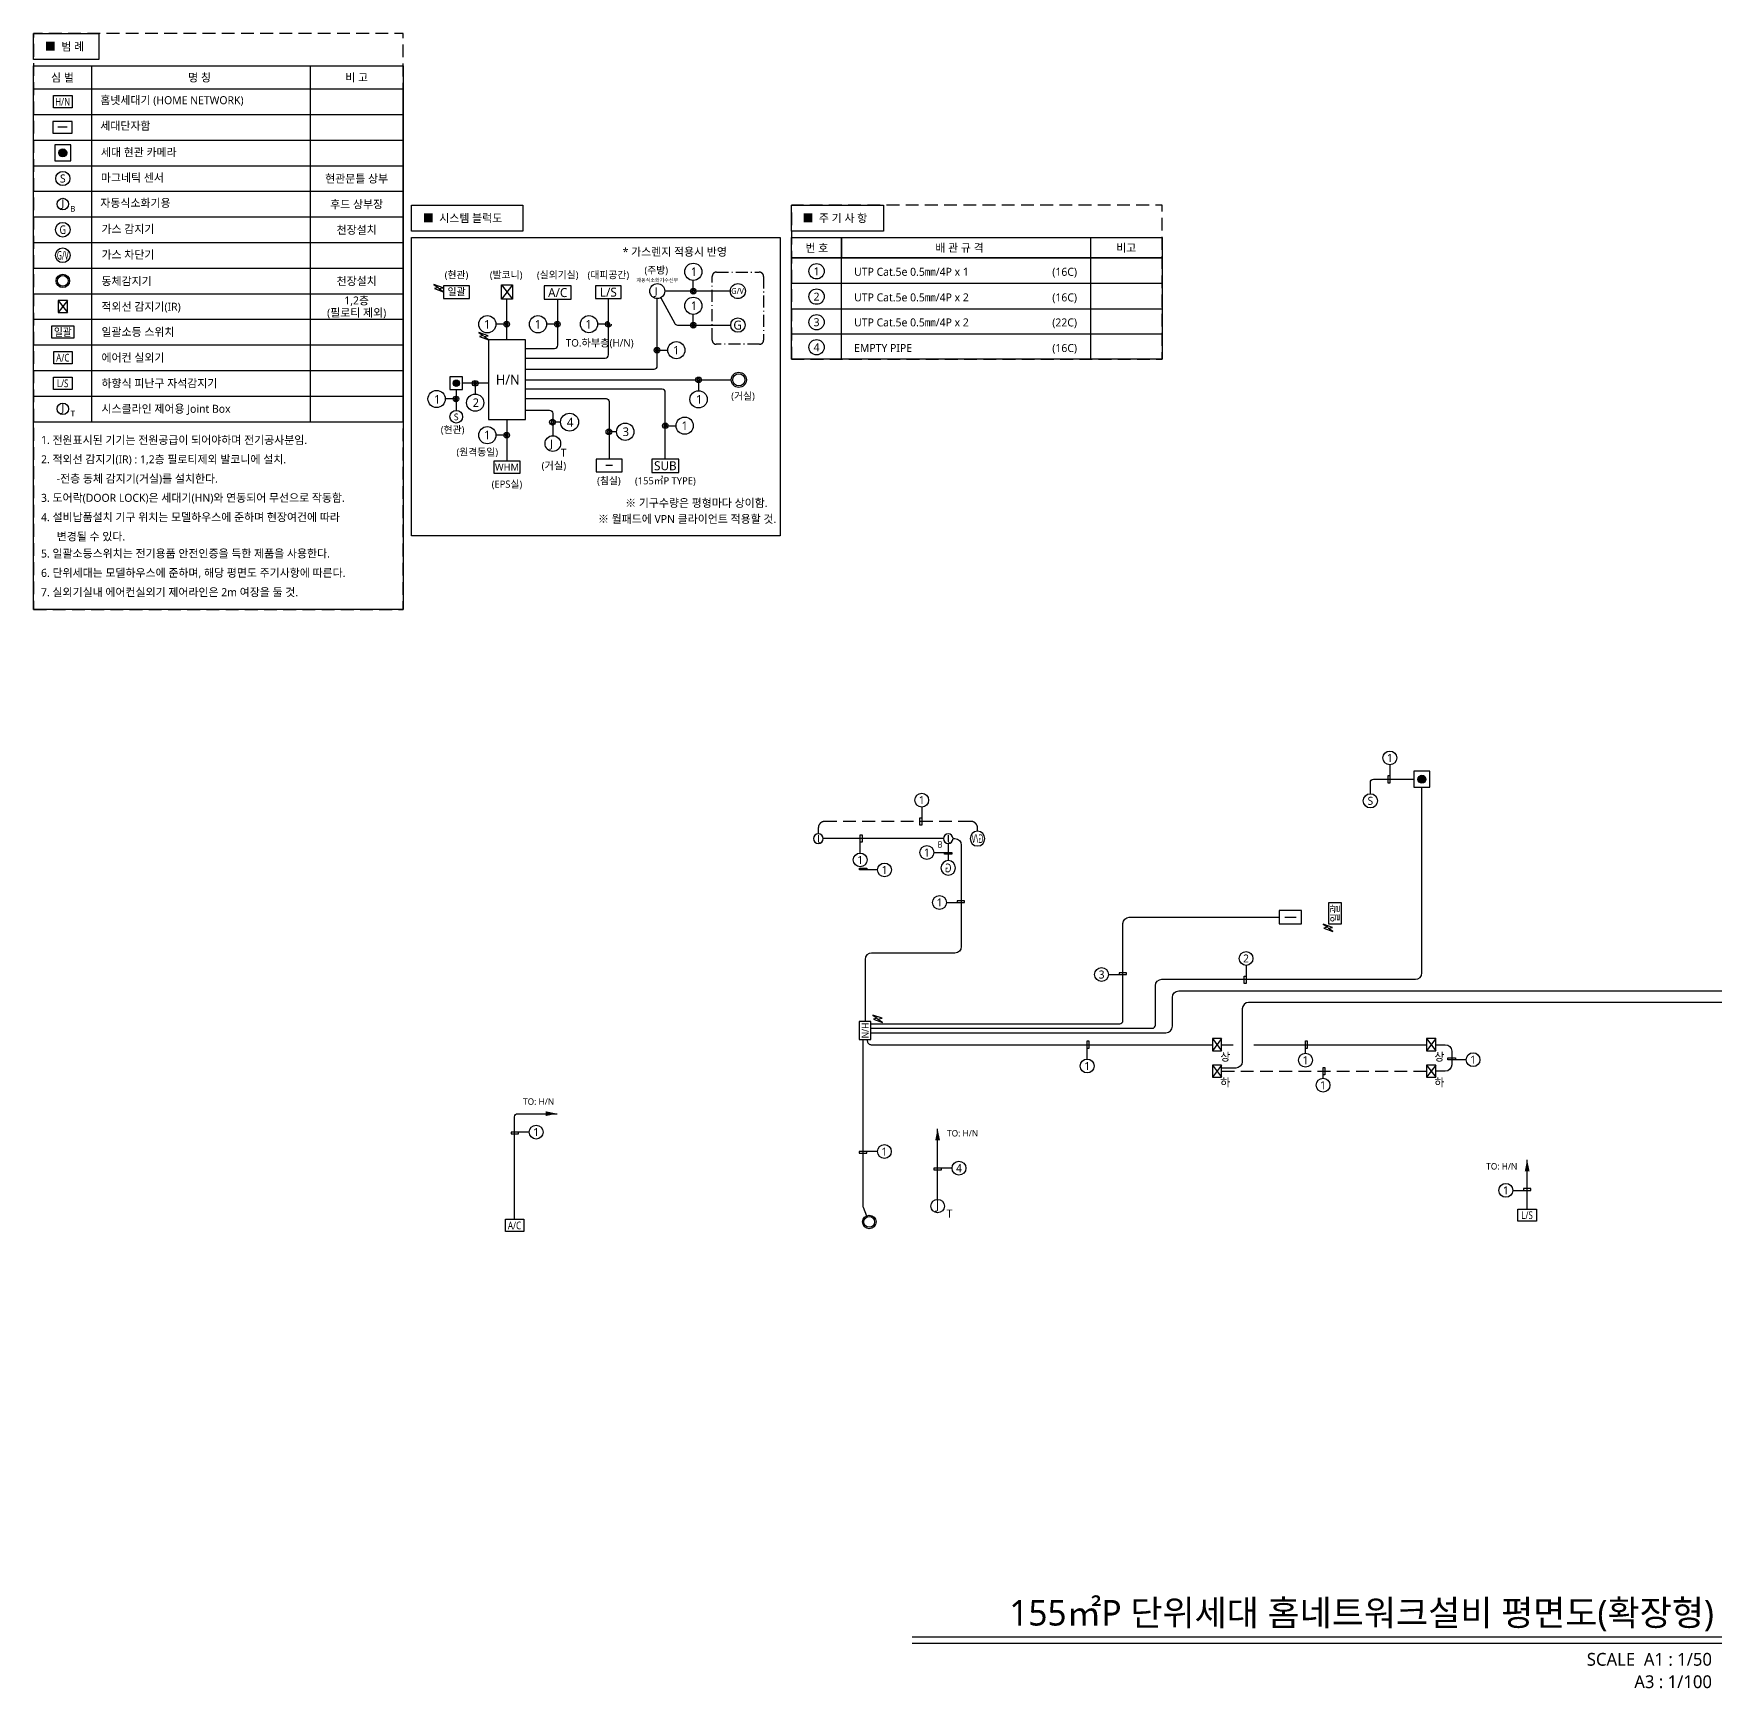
# Model space of a CAD drawing. Header units: millimetres. Extents: x 8480 to 294185, y -114350 to -87474.
# Drawn here: x 254713 to 280984, y -113328 to -87474 of the extents above; entities that cross this region are included whole.
import ezdxf
from ezdxf.enums import TextEntityAlignment as Align
from ezdxf.xclip import XClip

# ---------------------------------------------------------------- set-up
doc = ezdxf.new("R2010")
doc.units = ezdxf.units.MM
doc.header["$LTSCALE"] = 50
doc.header["$XCLIPFRAME"] = 2
doc.linetypes.add('DD6', pattern=[6, 3.75, -1, 0.25, -1])
doc.linetypes.add('H', pattern=[6, 4, -2])
for name, color, linetype in [('e-con', 1, 'Continuous'), ('E-SYM', 2, 'Continuous'), ('E-TEXT', 7, 'Continuous'), ('e-wire', 4, 'Continuous'), ('e-wire3s', 4, 'H'), ('E_SYM', 2, 'Continuous'), ('EZ-HN-TEXT', 2, 'Continuous'), ('HN', 1, 'Continuous'), ('J', 3, 'Continuous'), ('NOTE', 7, 'Continuous'), ('R', 6, 'Continuous'), ('SYM', 3, 'Continuous'), ('TEX', 3, 'Continuous'), ('TEXT', 2, 'Continuous'), ('전열-E-SYM', 2, 'Continuous'), ('지시선', 1, 'Continuous'), ('천정', 4, 'Continuous'), ('통신단자함', 2, 'Continuous')]:
    doc.layers.add(name, color=color, linetype=linetype)
doc.styles.add('mg', font='malgun.ttf')

# ---------------------------------------------------------------- blocks, each defined once
blk = doc.blocks.new('100-57')
at = {"layer": 'E-SYM', "linetype": 'Continuous'}
blk.add_line((-125.0000000000008, 150), (125.0000000000008, 150), dxfattribs=at)
at = {"layer": 'E-SYM'}
blk.add_lwpolyline([(-250, 0), (250, 0), (250, 300), (-250, 300)], close=True, dxfattribs=at)
blk = doc.blocks.new('홈넷세대기 블럭')
at = {"layer": 'E-SYM'}
blk.add_lwpolyline([(80517.52670027985, 189973.8928177827), (80867.52670027985, 189973.8928177827), (80867.52670027985, 190201.3928177827), (80517.52670027985, 190201.3928177827)], close=True, dxfattribs=at)
at = {"layer": 'E-SYM', "color": 1, "style": 'mg', "width": 0.9}
blk.add_text('H/N', height=140, dxfattribs=at).set_placement((80692.52670027985, 190087.6428177827), align=Align.MIDDLE_CENTER)
blk = doc.blocks.new('100-89')
at = {"layer": 'E-SYM', "linetype": 'Continuous'}
blk.add_circle((0, 0), 150, dxfattribs=at)
at = {"layer": 'e-con', "linetype": 'Continuous', "style": 'mg'}
blk.add_text('J', height=200, dxfattribs=at).set_placement((0, 0), align=Align.MIDDLE)
blk = doc.blocks.new('EFCL')
at = {"layer": 'SYM'}
h = blk.add_hatch(color=6, dxfattribs=at)
edge = h.paths.add_edge_path()
edge.add_arc((0, 0), 150, 0, 360)
at = {"layer": 'SYM', "color": 6}
blk.add_lwpolyline([(-300, -300), (300, -300), (300, 300), (-300, 300)], close=True, dxfattribs=at)
blk.add_circle((0, 0), 150, dxfattribs=at)
blk.add_circle((0, 0), 150, dxfattribs=at)
blk = doc.blocks.new('A$C6a344dfd')
at = {"layer": 'SYM', "color": 3}
blk.add_circle((0, 110.8713188571419), 110.8713188571428, dxfattribs=at)
at = {"layer": 'SYM', "color": 3, "style": 'mg'}
blk.add_text('S', height=125, dxfattribs=at).set_placement((0, 110.8713188571419), align=Align.MIDDLE)
blk = doc.blocks.new('A$C6D592EF3')
at = {"layer": 'SYM', "color": 2}
for radius in [105.0000000001026, 84.00000000008208]:
    blk.add_circle((132.5807033714664, 160.1616563954335, 1.432334999994997e-09), radius, dxfattribs=at)
blk = doc.blocks.new('A$C4bec3cc4')
at = {"layer": 'SYM', "color": 4, "ltscale": 3}
blk.add_blockref('A$C6D592EF3', (-237.5807033715537, -160.1616563954303, -1.432334999994898e-09), dxfattribs=at)
blk = doc.blocks.new('에어컨 실외기')
at = {"layer": 'SYM', "color": 2, "elevation": -6.750741089366483e-07}
blk.add_lwpolyline([(-332052.3284605891, 105245.3959296115), (-331763.7189115224, 105245.3959296115), (-331763.7189115224, 105054.6040703885), (-332052.3284605891, 105054.6040703885)], close=True, dxfattribs=at)
at = {"layer": 'SYM', "color": 1, "style": 'mg', "width": 0.8}
blk.add_text('A/C', height=120.1607643991567, dxfattribs=at).set_placement((-331910, 105150), align=Align.MIDDLE_CENTER)
blk = doc.blocks.new('50AR')
at = {"layer": '천정', "linetype": 'Continuous'}
blk.add_lwpolyline([(0, 0, 75, 0, 0), (180.2009621336838, 0, 0, 0, 0)], format="xyseb", dxfattribs=at)
blk = doc.blocks.new('A$C5b1b9f38')
at = {"layer": '천정', "linetype": 'Continuous', "xscale": -1}
blk.add_blockref('50AR', (180.2009621337056, 0), dxfattribs=at)
blk = doc.blocks.new('하향식 피난구 자석감지기')
at = {"layer": 'SYM', "color": 2, "elevation": -6.750741089366483e-07}
blk.add_lwpolyline([(-331372.3284605891, 105245.3959296115), (-331083.7189115224, 105245.3959296115), (-331083.7189115224, 105054.6040703885), (-331372.3284605891, 105054.6040703885)], close=True, dxfattribs=at)
at = {"layer": 'SYM', "color": 1, "style": 'mg', "width": 0.8}
blk.add_text('L/S', height=120.1607643991567, dxfattribs=at).set_placement((-331230, 105150), align=Align.MIDDLE_CENTER)
blk = doc.blocks.new('F19')
at = {"layer": 'E_SYM', "elevation": -8.42717512655916e-09}
blk.add_lwpolyline([(-2.138609384672733, 1.190859187991009), (2.138609384672748, 1.190859187991009), (2.138609384672748, -1.190859187976457), (-2.138609384672733, -1.190859187976457)], close=True, dxfattribs=at)
at = {"layer": 'TEX', "color": 1, "style": 'mg', "width": 0.9}
blk.add_text('일괄', height=1.500006875582806, dxfattribs=at).set_placement((0, 7.275957614183426e-12), align=Align.MIDDLE_CENTER)
blk = doc.blocks.new('가스 감지기')
at = {"layer": 'SYM', "color": 2}
blk.add_circle((-336270.6627018001, 111089.2047672422, 1.6392847125e-06), 114.3062539447719, dxfattribs=at)
at = {"layer": 'TEX', "color": 1, "style": 'mg', "width": 0.8}
blk.add_text('G', height=135, dxfattribs=at).set_placement((-336270.6627018001, 111089.2047672422, 1.6392847125e-06), align=Align.MIDDLE)
blk = doc.blocks.new('50J')
at = {"layer": 'J'}
blk.add_circle((0, 75), 75, dxfattribs=at)
at = {"layer": 'J', "style": 'mg', "width": 1.5}
blk.add_text('J', height=97.5, dxfattribs=at).set_placement((-1.582120506165666, 31.53265260341141), align=Align.CENTER)
blk = doc.blocks.new('가스 차단기')
at = {"layer": 'SYM', "color": 2}
blk.add_circle((-336270.6627018001, 111509.2047672422, 1.6392847125e-06), 114.3062539447719, dxfattribs=at)
at = {"layer": 'TEX', "color": 1, "style": 'mg', "width": 0.5}
blk.add_text('G/V', height=135, dxfattribs=at).set_placement((-336270.6627018001, 111509.2047672422, 1.6392847125e-06), align=Align.MIDDLE)
blk = doc.blocks.new('A$C49EC5F35')
at = {"layer": 'SYM', "color": 1, "elevation": 2.135219351799583e-09}
blk.add_lwpolyline([(144.0001487655099, 192.0000549711258), (0.0001487655099481344, 192.0000549711258), (0.0001487655099481344, 5.497112579178065e-05), (144.0001487655099, 5.497112579178065e-05)], close=True, dxfattribs=at)
at = {"layer": 'SYM', "color": 1}
for points in [[(0.0001487655099481344, 192.0000549711258), (144.0001487655099, 5.497112579178065e-05)], [(144.0001487655099, 192.0000549711258), (0.0001487655099481344, 5.497112579178065e-05)]]:
    blk.add_lwpolyline(points, dxfattribs=at)
blk = doc.blocks.new('A$Cccbf2acf')
at = {"layer": 'SYM', "color": 4, "ltscale": 3}
blk.add_blockref('A$C49EC5F35', (-144.0001487655099, -192.0000549711258), dxfattribs=at)
blk = doc.blocks.new('HN')
at = {"layer": 'E_SYM'}
blk.add_lwpolyline([(52707.29722993978, -39358.24764285458), (52995.90677900641, -39358.24764285458), (52995.90677900641, -39549.0395020776), (52707.29722993978, -39549.0395020776)], close=True, dxfattribs=at)
at = {"layer": 'TEXT', "color": 1, "style": 'mg', "width": 0.8}
blk.add_text('H/N', height=120.1607643991567, dxfattribs=at).set_placement((52849.62569052883, -39453.6435724661, 6.750741089366483e-07), align=Align.MIDDLE_CENTER)
blk = doc.blocks.new('NOTE-1')
at = {"layer": 'NOTE', "color": 1}
for p, q in [((409293.6464656417, -123120.4602976764), (409293.646465639, -117560.5063146129)), ((409293.646465639, -117560.5063146129), (415065.1048469289, -117560.5063146129)), ((410205.3630134824, -123120.4602976764), (410205.363013465, -117560.5063146129)), ((413614.6122602645, -117560.5063146129), (413614.6122602844, -123120.4602976764)), ((415065.1048469289, -117560.5063146129), (415065.1048469336, -123120.4602976764)), ((409293.646465639, -117920.5033350983), (415065.1048469297, -117920.5033350983)), ((415065.1048469341, -123120.4602976764), (415065.1048469305, -117920.5033350983)), ((409293.646465639, -118320.5000245276), (415065.1048469305, -118320.5000245276)), ((409293.6464656427, -118720.496713956), (415065.1048469343, -118720.496713956)), ((409293.6464656427, -119120.4934033844), (415065.1048469343, -119120.4934033844)), ((409293.6464656427, -119520.4900928137), (415065.1048469343, -119520.4900928137)), ((409293.6464656423, -119920.4867822438), (415065.1048469339, -119920.4867822438)), ((409293.6464656423, -120320.4834716723), (415065.1048469339, -120320.4834716723)), ((409293.6464656423, -120720.4801611024), (415065.1048469339, -120720.4801611024)), ((409293.6464656423, -121120.4768505308), (415065.1048469339, -121120.4768505308)), ((409293.6464656412, -121520.4735399609), (415065.1048469328, -121520.4735399609)), ((409293.6464656434, -121920.470229391), (415065.104846935, -121920.470229391)), ((409293.6464656438, -121920.470229391), (415065.1048469354, -121920.470229391)), ((409293.6464656438, -122320.4669188211), (415065.1048469354, -122320.4669188211)), ((409293.6464656602, -122720.4636082479), (415065.1048469517, -122720.4636082479)), ((410075.3630134693, -126797.4903529008), (410075.3630134693, -127117.4877044441)), ((410075.3630134693, -127117.4877044441), (410075.3630134693, -126797.4903529008)), ((413966.8381738906, -126797.4903529008), (413966.8381738906, -127117.4877044441)), ((409293.6464656429, -127117.4877044441), (415085.104846934, -127117.4877044441)), ((409293.6464656432, -128699.0921638011), (409293.6464656429, -127117.4877044441)), ((410075.3630134692, -128699.0921638011), (410075.3630134693, -127117.4877044441)), ((413966.8381738906, -127117.4877044441), (413966.8381738906, -128699.0921638011)), ((415085.104846934, -127117.4877044441), (415085.104846934, -128699.0921638011)), ((415085.104846935, -127517.4843938733), (409293.6464656429, -127517.4843938733)), ((415085.104846935, -127917.4810833025), (409293.6464656429, -127917.4810833025)), ((415085.104846935, -128308.2866235518), (409293.6464656429, -128308.2866235518)), ((415085.104846935, -128699.0921638011), (409293.6464656429, -128699.0921638011))]:
    blk.add_line(p, q, dxfattribs=at)
for points in [[(409293.646465639, -117057.3063146129), (410311.3853114761, -117057.3063146129), (410311.3853114761, -117460.5063146129), (409293.646465639, -117460.5063146129)], [(409293.6464656439, -123120.4602976764), (415065.1048469474, -123120.4602976764), (415065.1048469486, -126054.1396934734), (409293.6464656447, -126054.1396934734)], [(409293.6464656416, -126294.2903529008), (410731.3853114787, -126294.2903529008), (410731.3853114787, -126697.4903529008), (409293.6464656416, -126697.4903529008)], [(409293.6464656416, -126797.4903529008), (415085.1048469336, -126797.4903529008), (415085.1048469336, -127117.4877044441), (409293.6464656416, -127117.4877044441)]]:
    blk.add_lwpolyline(points, close=True, dxfattribs=at)
for centre in [(409687.6948801335, -127326.629471352), (409687.6948801335, -127722.7471853306), (409687.6948801335, -128122.7438747599), (409687.6948801335, -128513.5494150092)]:
    blk.add_circle(centre, 119.9990068287267, dxfattribs=at)
at = {"layer": 'SYM', "color": 2, "linetype": 'Continuous', "xscale": 0.5992808219178083, "yscale": 0.5992808219178083, "zscale": 0.5992808219178083, "rotation": 180}
blk.add_blockref('100-57', (409744.1814230247, -118430.6062459541), dxfattribs=at)
at = {"layer": 'SYM', "color": 2, "xscale": 0.4166697985492647, "yscale": 0.4166697985492647, "zscale": 0.4166697985492647, "rotation": 270}
blk.add_blockref('EFCL', (409749.5047395539, -118920.4950586702), dxfattribs=at)
at = {"layer": 'SYM', "color": 3}
for name, p in [('A$C6a344dfd', (409749.5047395539, -119431.3630669557)), ('가스 감지기', (746020.167441354, -231209.6898942002, -1.6392847125e-06)), ('가스 차단기', (746020.167441354, -232029.6865836287, -1.6392847125e-06))]:
    blk.add_blockref(name, p, dxfattribs=at)
at = {"layer": 'SYM', "color": 2}
for name, p, xscale, yscale, zscale in [('100-89', (409749.5047395539, -119720.4884375279), 0.6, 0.6, 0.6), ('F19', (409749.5047395539, -121720.4718846751), 80.1068090787717, 80.1068090787717, 80.1068090787717), ('100-89', (409749.5047395668, -122920.4619529629), 0.6, 0.6, 0.6)]:
    blk.add_blockref(name, p, dxfattribs=dict(at, xscale=xscale, yscale=yscale, zscale=zscale))
at = {"layer": 'SYM', "color": 4}
for name, p in [('A$C4bec3cc4', (409854.504739554, -120920.4785058166)), ('A$Cccbf2acf', (409821.5047395539, -121224.475195245)), ('에어컨 실외기', (741659.5047395551, -227270.4685741052))]:
    blk.add_blockref(name, p, dxfattribs=at)
at = {"layer": 'SYM', "color": 4, "transparency": 33554687}
blk.add_blockref('하향식 피난구 자석감지기', (740977.5284256183, -227670.4652635345, 6.750741089366483e-07), dxfattribs=at)
at = {"layer": '전열-E-SYM'}
blk.add_blockref('HN', (356897.9027350785, -78667.00415770915), dxfattribs=at)
at = {"layer": 'TEX', "style": 'mg'}
for s, p in [('■  범 례', (409469.7958216447, -117258.9063146129)), ('■  주 기 사 항', (409469.7958216473, -126495.8903529008))]:
    blk.add_text(s, height=125, dxfattribs=at).set_placement(p, align=Align.MIDDLE_LEFT)
for s, height, p in [('심 벌', 125, (409744.1814230249, -117740.5048248549)), ('명 칭', 125, (411884.9876368651, -117740.5048248557)), ('비 고', 125, (414339.8585535971, -117740.5048248557)), ('현관문틀 상부', 125, (414339.8585536003, -119320.491748099)), ('B', 90, (409906.0162114149, -119793.9644027652)), ('후드 상부장', 125, (414339.8585536007, -119720.4884375278)), ('천장설치', 125, (414339.8585536008, -120120.4851269572)), ('천장설치', 125, (414339.8585536002, -120920.4785058174)), ('(필로티 제외)', 125, (414339.858553601, -121421.3365607225)), ('1,2층', 125, (414339.858553601, -121227.7266490071)), ('T', 90, (409906.0162114279, -122993.9379182003)), ('배 관 규 격', 125, (411921.10059368, -126957.4890286724)), ('비고', 125, (414525.9715104121, -126957.4890286724)), ('1', 125, (409687.6948801335, -127326.629471352)), ('2', 125, (409687.6948801335, -127722.7471853306)), ('3', 125, (409687.6948801335, -128122.7438747599)), ('4', 125, (409687.6948801335, -128513.5494150092))]:
    blk.add_text(s, height=height, dxfattribs=at).set_placement(p, align=Align.MIDDLE)
for s, p in [('홈넷세대기 (HOME NETWORK)', (410335.2112950885, -118159.7729643615)), ('세대단자함', (410335.2112950885, -118559.7696537907)), ('세대 현관 카메라', (410344.7266374744, -118973.5859701941)), ('마그네틱 센서', (410344.7266374744, -119371.6914251855)), ('자동식소화기용', (410335.2112950926, -119766.0789998672)), ('가스 감지기 ', (410353.6193728912, -120173.2688006252)), ('가스 차단기', (410353.6193728917, -120573.2654900554)), ('동체감지기', (410353.6193728915, -120986.7103731273)), ('적외선 감지기(IR)', (410353.6193728915, -121386.7070625557)), ('일괄소등 스위치', (410353.619372891, -121781.0424431277)), ('에어컨 실외기', (410353.6193728934, -122183.1258576344)), ('하향식 피난구 자석감지기', (410353.6193728934, -122583.1225470645)), ('시스클라인 제어용 Joint Box', (410353.6193729081, -122981.0325114172)), ('1. 전원표시된 기기는 전원공급이 되어야하며 전기공사분임.', (409409.2734510278, -123468.9177651661)), ('2. 적외선 감지기(IR) : 1,2층 필로티제외 발코니에 설치.', (409409.2734510278, -123771.205224078)), ('-전층 동체 감지기(거실)를 설치한다.', (409654.5890747972, -124073.2094460195)), ('3. 도어락(DOOR LOCK)은 세대기(HN)와 연동되어 무선으로 작동함.', (409409.2734510278, -124372.2023167039)), ('4. 설비납품설치 기구 위치는 모델하우스에 준하며 현장여건에 따라', (409409.2734510278, -124674.4897756158)), ('변경될 수 있다.', (409654.5890747972, -124976.4939975573)), ('5. 일괄소등스위치는 전기용품 안전인증을 득한 제품을 사용한다.', (409409.2734510278, -125242.341164089)), ('6. 단위세대는 모델하우스에 준하며, 해당 평면도 주기사항에 따른다.', (409409.2734510278, -125544.6286230009)), ('7. 실외기실내 에어컨실외기 제어라인은 2m 여장을 둘 것.', (409409.2734510278, -125846.9160819129)), ('번 호', (409514.7233456747, -127024.5685766892)), ('UTP Cat.5e 0.5㎜/4P x 1', (410274.7276038475, -127396.9985268908)), ('(16C) ', (413369.7492898944, -127397.5352363825)), ('UTP Cat.5e 0.5㎜/4P x 2', (410274.7276038475, -127796.9952163201)), ('(16C) ', (413369.7492898944, -127797.5319258118)), ('UTP Cat.5e 0.5㎜/4P x 2', (410274.7276038475, -128187.8007565693)), ('(22C) ', (413369.7492898944, -128188.337466061)), ('EMPTY PIPE', (410274.7276038475, -128587.7974459987)), ('(16C) ', (413369.7492898944, -128588.3341554903))]:
    blk.add_text(s, height=125, dxfattribs=at).set_placement(p)
blk = doc.blocks.new('NOTE-2')
at = {"layer": 'SYM'}
h = blk.add_hatch(color=6, dxfattribs=at)
edge = h.paths.add_edge_path()
edge.add_arc((409990.9307834344, -131382.9099396026), 49.55663994825605, 0, 360)
at = {"color": 1}
for p, q in [((413693.2609337254, -129944.7879739132), (413693.2609337254, -129776.2273083726)), ((410777.9966585618, -130461.2825904088), (410609.4359930221, -130461.2825904088)), ((411569.8941099788, -130461.2825904088), (411401.333444439, -130461.2825904088)), ((413693.2609337254, -130475.8758665534), (413693.2609337254, -130307.3152010127)), ((413125.5864642494, -130866.5520029407), (413294.1471297891, -130866.5520029407)), ((413775.7607564597, -131331.5124484089), (413775.7607564597, -131500.0731139496)), ((410286.4513714365, -131384.5196233787), (410286.4513714365, -131553.0802889193)), ((409986.0992071126, -131628.9139654109), (409817.5385415729, -131628.9139654109)), ((411620.3751502882, -131990.742719295), (411493.9898633535, -131990.742719295)), ((412495.9147897356, -132140.8136422185), (412374.583910092, -132140.8136422185)), ((413256.1897243052, -132046.7089245704), (413424.7503898449, -132046.7089245704)), ((410777.99665856, -132195.305911734), (410609.4359930203, -132195.305911734))]:
    blk.add_line(p, q, dxfattribs=at)
at = {"color": 1, "transparency": 33554687}
blk.add_line((412366.623137723, -130459.6729066345), (412198.0624721831, -130459.6729066345), dxfattribs=at)
blk.add_circle((412366.623137723, -130459.6729066362), 44.27479703989329, dxfattribs=at)
at = {"color": 1}
for centre, radius, start, end in [((413693.2609337254, -129944.7879739132), 22.13739852084167, 0, 180), ((413693.2609337254, -129944.7879739132), 22.13739852084167, 180, 0), ((410777.9966585618, -130461.2825904088), 22.13739852082537, 90, 270), ((410777.9966585618, -130461.2825904088), 22.13739852082537, 270, 90), ((411569.8941099788, -130461.2825904088), 22.13739852082537, 90, 270), ((411569.8941099788, -130461.2825904088), 22.13739852082537, 270, 90), ((413693.2609337254, -130475.8758665534), 22.13739852084167, 0, 180), ((413693.2609337254, -130475.8758665534), 22.13739852084167, 180, 0), ((413125.5864642494, -130866.5520029407), 22.13739852082537, 90, 270), ((413125.5864642494, -130866.5520029407), 22.13739852082537, 270, 90), ((413775.7607564597, -131331.5124484089), 22.13739852084167, 0, 180), ((413775.7607564597, -131331.5124484089), 22.13739852084167, 180, 0), ((409986.0992071126, -131628.9139654109), 22.13739852082537, 90, 270), ((409986.0992071126, -131628.9139654109), 22.13739852082537, 270, 90), ((410286.4513714365, -131384.5196233769), 22.13739852084167, 0, 180), ((410286.4513714365, -131384.5196233769), 22.13739852084167, 180, 0), ((411493.9898633535, -131990.742719295), 23.05959927315174, 90, 270), ((411493.9898633535, -131990.742719295), 23.05959927315174, 270, 90), ((412374.583910092, -132140.8136422185), 22.13739852082537, 90, 270), ((412374.583910092, -132140.8136422185), 22.13739852082537, 270, 90), ((413256.1897243052, -132046.7089245704), 22.13739852082537, 90, 270), ((413256.1897243052, -132046.7089245704), 22.13739852082537, 270, 90), ((410777.99665856, -132195.305911734), 22.13739852082537, 90, 270), ((410777.99665856, -132195.305911734), 22.13739852082537, 270, 90)]:
    blk.add_arc(centre, radius, start, end, dxfattribs=at)
at = {"color": 1, "transparency": 33554687}
for start, end in [(90, 270), (270, 90)]:
    blk.add_arc((412366.623137723, -130459.6729066345), 22.13739852082537, start, end, dxfattribs=at)
at = {"layer": 'e-wire'}
blk.add_lwpolyline([(413256.1897243052, -132567.07807191), (413256.1897243052, -131526.3397772309, 0.414213562373095), (413206.1897243052, -131476.3397772309), (411073.1346375806, -131476.3397772309)], format="xyb", dxfattribs=at)
at = {"layer": 'EZ-HN-TEXT', "color": 1}
for points in [[(409648.5736839507, -129904.6566433672), (409787.4212300287, -129953.6751238692), (409713.7617267325, -129903.1544352936), (409784.2279485674, -129890.4879846014), (409639.0118572564, -129839.2211646856), (409707.591394808, -129886.2576678422)], [(410353.6742861014, -130654.0658280963), (410492.5218321794, -130703.0843085983), (410418.8623288831, -130652.5636200227), (410489.328550718, -130639.8971693305), (410344.1124594071, -130588.6303494147), (410412.6919969587, -130635.6668525713)]]:
    blk.add_lwpolyline(points, close=True, dxfattribs=at)
at = {"layer": 'HN', "color": 1}
for centre, radius in [((413693.2609337254, -129641.8261960114), 134.4011123612191), ((413693.2609337254, -130172.9140886515), 134.4011123612191), ((413693.2609337289, -129944.787973915), 44.27479703989329), ((410475.0348806608, -130461.2825904088), 134.4011123612191), ((410777.9966585654, -130461.2825904106), 44.27479703989329), ((411266.9323320779, -130461.2825904088), 134.4011123612191), ((411569.8941099823, -130461.2825904106), 44.27479703989329), ((412063.6613598219, -130459.6729066345), 134.4011123612191), ((413693.2609337289, -130475.8758665543), 44.27479703989329), ((413125.5864642494, -130866.5520029389), 44.27479703989329), ((413428.5482421503, -130866.5520029407), 134.4011123612191), ((410286.4513714365, -131384.5196233778), 44.27479703989329), ((413775.7607564597, -131331.5124484071), 44.27479703989329), ((409683.1374292117, -131628.9139654109), 134.4011123612191), ((409986.0992071162, -131628.9139654126), 44.27479703989329), ((410286.4513714365, -131687.4814012805), 134.4011123612191), ((413775.7607564597, -131634.4742263108), 134.4011123612191), ((411760.3751502882, -131990.7427192959), 140), ((410475.0348806591, -132195.305911734), 134.4011123612191), ((411493.9898633535, -131990.7427192968), 46.1191985444728), ((412374.583910092, -132140.8136422203), 44.27479703989329), ((412630.3159020968, -132140.8136422194), 134.4011123612191), ((413256.1897243052, -132046.7089245687), 44.27479703989329), ((413559.1515022061, -132046.7089245704), 134.4011123612191), ((410777.99665856, -132195.3059117323), 44.27479703989329)]:
    blk.add_circle(centre, radius, dxfattribs=at)
at = {"layer": 'NOTE', "color": 1}
for points in [[(409293.6464656265, -128601.4174581841), (411031.3853114637, -128601.4174581841), (411031.3853114637, -129004.6174581841), (409293.6464656265, -129004.6174581841)], [(409293.6464656265, -129104.6174581841), (415050.4962875416, -129104.6174581841), (415050.4962875416, -133765.2925742226), (409293.6464656265, -133765.2925742226)]]:
    blk.add_lwpolyline(points, close=True, dxfattribs=at)
at = {"layer": 'NOTE'}
blk.add_lwpolyline([(414226.0902092821, -129318.6992300166, 0, 0, 0), (414389.8630830243, -129318.6992300166, 0, 0, 0), (414389.8630830243, -129503.1919816943, 57.5319862663958, 0, 0), (414389.8630830243, -129647.0219473579, 0, 0, 0)], format="xyseb", dxfattribs=at)
at = {"layer": 'NOTE', "linetype": 'DD6'}
blk.add_lwpolyline([(414055.7279404845, -129647.0219473579), (414723.998225564, -129647.0219473579, -0.414213562373095), (414791.1987817446, -129714.2225035385), (414791.1987817446, -130710.7668686261, -0.414213562373095), (414728.4782626439, -130773.4873877286), (414051.2479034046, -130773.4873877286, -0.414213562373095), (413988.527384304, -130710.7668686261), (413988.527384304, -129714.2225035385, -0.414213562373095)], format="xyb", close=True, dxfattribs=at)
at = {"layer": 'SYM', "color": 2}
for p, q in [((410196.3850519296, -129858.9183171339), (409793.1817148459, -129858.9183171339)), ((409793.1817148459, -129858.9183171339), (409793.1817148459, -130060.5199856757)), ((410196.3850519296, -130060.5199856757), (410196.3850519296, -129858.9183171339)), ((411784.7256863005, -129861.4731471943), (411364.7256863005, -129861.4731471943)), ((411364.7256863005, -129861.4731471943), (411364.7256863005, -130071.4731471943)), ((411784.7256863005, -130071.4731471943), (411784.7256863005, -129861.4731471943)), ((412568.2248062647, -129858.9183171339), (412165.0214691811, -129858.9183171339)), ((412165.0214691811, -129858.9183171339), (412165.0214691811, -130060.5199856757)), ((412568.2248062647, -130060.5199856757), (412568.2248062647, -129858.9183171339)), ((409793.1817148459, -130060.5199856757), (410196.3850519296, -130060.5199856757)), ((411364.7256863005, -130071.4731471943), (411784.7256863005, -130071.4731471943)), ((412165.0214691811, -130060.5199856757), (412568.2248062647, -130060.5199856757)), ((411073.1346375806, -130703.0843085983), (410492.5218321794, -130703.0843085983)), ((410492.5218321794, -130703.0843085983), (410492.5218321794, -131950.2848259959)), ((411073.1346375806, -131950.2848259959), (411073.1346375806, -130703.0843085983)), ((410492.5218321794, -131950.2848259959), (411073.1346375806, -131950.2848259959)), ((410581.2265663364, -132794.4508174603), (410581.2265663364, -132592.8491489185)), ((410581.2265663364, -132592.8491489185), (410984.42990342, -132592.8491489185)), ((410984.42990342, -132592.8491489185), (410984.42990342, -132794.4508174603)), ((412429.0682556775, -132667.8789061827), (412328.2674214066, -132667.8789061827)), ((413466.1897243052, -132567.07807191), (413046.1897243052, -132567.07807191)), ((413046.1897243052, -132567.07807191), (413046.1897243052, -132777.07807191)), ((413466.1897243052, -132777.07807191), (413466.1897243052, -132567.07807191)), ((410984.42990342, -132794.4508174603), (410581.2265663364, -132794.4508174603)), ((413046.1897243052, -132777.07807191), (413466.1897243052, -132777.07807191))]:
    blk.add_line(p, q, dxfattribs=at)
at = {"layer": 'SYM', "color": 1}
for p, q in [((410699.0127380385, -129847.9651556143), (410866.6437317251, -129847.9651556143)), ((410699.0127380385, -130071.4731471943), (410699.0127380385, -129847.9651556143)), ((410866.6437317251, -129847.9651556143), (410699.0127380385, -130071.4731471943)), ((410699.0127380385, -129847.9651556143), (410866.6437317251, -130071.4731471943)), ((410866.6437317251, -129847.9651556143), (410866.6437317251, -130071.4731471943)), ((410866.6437317251, -130071.4731471943), (410699.0127380385, -130071.4731471943))]:
    blk.add_line(p, q, dxfattribs=at)
at = {"layer": 'SYM', "color": 6}
for p, q in [((410090.04406333, -131283.7966597052), (409891.8175035352, -131283.7966597052)), ((409891.8175035352, -131283.7966597052), (409891.8175035352, -131482.0232194991)), ((410090.04406333, -131482.0232194991), (410090.04406333, -131283.7966597052)), ((409891.8175035352, -131482.0232194991), (410090.04406333, -131482.0232194991))]:
    blk.add_line(p, q, dxfattribs=at)
at = {"layer": 'SYM', "color": 2}
blk.add_lwpolyline([(412580.2695070839, -132768.6797404518), (412580.2695070839, -132567.07807191), (412177.0661700002, -132567.07807191), (412177.0661700002, -132768.6797404518)], close=True, dxfattribs=at)
at = {"layer": 'SYM', "color": 3}
for centre, radius in [((413130.4180405675, -129943.178290138), 117.3416955374136), ((409990.9307834344, -131905.8829414687), 99.10552011068297), ((411498.8214396717, -132325.0253000227), 122.2299212158759)]:
    blk.add_circle(centre, radius, dxfattribs=at)
at = {"layer": 'SYM', "color": 2}
for centre, radius in [((414389.8630830564, -129943.178290138), 117.3416955374136), ((414389.8630830243, -130474.2661827791), 112.3113757862105), ((414403.6135385368, -131329.9027646346), 118.5111648001646), ((414403.6135385368, -131329.9027646346), 94.8089318401316)]:
    blk.add_circle(centre, radius, dxfattribs=at)
at = {"layer": 'SYM', "color": 6}
blk.add_circle((409990.9307834344, -131382.9099396026), 49.55663994825605, dxfattribs=at)
blk.add_circle((409990.9307834344, -131382.9099396026), 49.55663994825605, dxfattribs=at)
at = {"layer": '천정'}
for p, q in [((414272.521387517, -129943.178290138), (413247.7597361071, -129943.178290138)), ((409990.9307834344, -131482.0232194991), (409990.9307834344, -131806.7774213583)), ((410492.5218321794, -131382.9099396026), (410090.04406333, -131382.9099396026)), ((410782.8282348782, -131950.2848259959), (410782.8282348782, -132592.8491489185))]:
    blk.add_line(p, q, dxfattribs=at)
for points in [[(410782.82823488, -130703.0843085983), (410782.82823488, -130071.4731471943)], [(411073.1346375806, -131329.9027646346), (414285.1023737367, -131329.9027646346)]]:
    blk.add_lwpolyline(points, dxfattribs=at)
for points in [[(411073.1346375806, -131161.6186388271), (413080.4180405675, -131161.6186388271, 0.4142135623730951), (413130.4180405675, -131111.6186388271), (413130.4180405675, -130060.5199856757)], [(411073.1346375806, -130840.2178284455), (411524.7256863005, -130840.2178284455, 0.414213562373095), (411574.7256863005, -130790.2178284455), (411574.7256863005, -130071.4731471943)], [(413186.1224160048, -130046.4550836054), (413403.2712747772, -130449.052503718, 0.2757225045332941), (413445.5182108956, -130474.2661827791), (414277.5517072403, -130474.2661827791)], [(411073.1346375806, -131622.7767898271), (412331.4150891383, -131622.7767898271, -0.414213562373095), (412379.4154864101, -131670.777187099), (412379.4154864101, -132567.07807191)], [(411073.1346375806, -131804.4828584126), (411448.8214396717, -131804.4828584126, -0.4142135623730951), (411498.8214396717, -131854.4828584126), (411498.8214396717, -132202.7953788069)]]:
    blk.add_lwpolyline(points, format="xyb", dxfattribs=at)
at = {"layer": '천정', "transparency": 33554687}
blk.add_lwpolyline([(411073.1346375806, -130991.0707212425), (412316.623137723, -130991.0707212425, 0.4142135623730951), (412366.623137723, -130941.0707212425), (412366.623137723, -130060.5199856757)], format="xyb", dxfattribs=at)
at = {"layer": 'SYM', "color": 3, "style": 'mg'}
for s, height, p in [('J', 117.3416955374136, (413091.1176497225, -130003.6650400668)), ('S', 103.8329600001441, (409953.1375133066, -131960.5648716309)), ('J', 122.2299212158759, (411457.883871361, -132388.0318097254))]:
    blk.add_text(s, height=height, dxfattribs=at).set_placement(p)
at = {"layer": 'TEX', "style": 'mg'}
blk.add_text('■  시스템 블럭도', height=125, dxfattribs=at).set_placement((409469.7958216323, -128803.0174581841), align=Align.MIDDLE_LEFT)
blk.add_text('* 가스렌지 적용시 반영', height=125, dxfattribs=at).set_placement((414218.1677614353, -129392.0007238759), align=Align.RIGHT)
for s, height, p in [('(현관)', 112.0009269676826, (409994.1098120867, -129745.6974905741)), ('(발코니)', 112.0009269676826, (410769.548595633, -129745.6974905741)), ('(실외기실)', 112.0009269676826, (411575.155525616, -129745.6974905741)), ('(거실)', 112.0009269676826, (414469.9035678422, -131637.9768980254)), ('(현관)', 112.0009269676826, (409933.0459870523, -132162.894608175)), ('(거실)', 116.6666666666667, (411515.1764874239, -132728.8721913022)), ('(EPS실)', 112.0009269676826, (410782.1546635772, -133015.3355785712)), ('(침실)', 112.0009269676826, (412374.5672189248, -132961.7720446235)), ('(155㎡P TYPE)', 112.0009269676826, (413256.6195636207, -132963.070974396))]:
    blk.add_text(s, height=height, dxfattribs=at).set_placement(p, align=Align.CENTER)
at = {"layer": 'TEX', "transparency": 33554687, "style": 'mg'}
for s, height, p in [('(대피공간)', 112.0009269676826, (412366.6231377408, -129745.6974905741)), ('TO.하부층(H/N)', 116.6666666666667, (412231.4110160724, -130810.3170381714))]:
    blk.add_text(s, height=height, dxfattribs=at).set_placement(p, align=Align.CENTER)
at = {"layer": 'TEX', "style": 'mg'}
for s, height, p in [('자동식소화기수신부', 56.00046348384128, (413130.4180405675, -129771.8229802639)), ('(주방)', 112.0009269676826, (413114.8347369512, -129615.7764152919))]:
    blk.add_text(s, height=height, dxfattribs=at).set_placement(p, align=Align.MIDDLE_CENTER)
for s, height, p in [('1', 134.4011123612191, (413702.9240863618, -129641.8261960114)), ('1', 134.4011123612191, (413702.9240863618, -130172.9140886515)), ('1', 134.4011123612191, (410475.0348806644, -130461.2825904088)), ('1', 134.4011123612191, (411266.9323320814, -130461.2825904088)), ('1', 134.4011123612191, (413428.5482421503, -130866.5520029407)), ('1', 134.4011123612191, (409692.7405205042, -131635.9352566435)), ('1', 134.4011123612191, (413785.4239090924, -131634.4742263108)), ('2', 134.4011123612191, (410296.1145240694, -131687.4814012805)), ('1', 134.4011123612191, (410475.0348806591, -132192.0865441854)), ('4', 140, (411770.2395769501, -131990.8097755756)), ('3', 134.4011123612191, (412639.9790547332, -132140.8136422194)), ('1', 134.4011123612191, (413559.1515022061, -132046.7089245705)), ('(원격동일)', 112.0009269676826, (410318.9532855202, -132460.7218483537))]:
    blk.add_text(s, height=height, dxfattribs=at).set_placement(p, align=Align.MIDDLE)
at = {"layer": 'TEX', "color": 1, "style": 'mg'}
for s, height, p in [('일괄', 112.0009269676826, (409994.7833833877, -129952.4945118785)), ('A/C', 140, (411574.7256863005, -129966.4731471943)), ('L/S', 140, (412366.623137723, -129959.7191514048)), ('H/N', 153.2172680917897, (410794.8405191184, -131328.0362872551)), ('SUB', 140, (413256.1897243052, -132672.07807191))]:
    blk.add_text(s, height=height, dxfattribs=at).set_placement(p, align=Align.MIDDLE_CENTER)
blk.add_text('G/V', height=89.60074157414604, dxfattribs=at).set_placement((414385.3352941391, -129986.1408191727), align=Align.CENTER)
at = {"layer": 'TEX', "transparency": 33554687, "style": 'mg'}
blk.add_text('1', height=134.4011123612191, dxfattribs=at).set_placement((412058.8297835038, -130461.2825904088), align=Align.MIDDLE)
at = {"layer": 'TEX', "color": 1, "style": 'mg'}
for s, height, p in [('G', 139.6924947386615, (414385.2667651486, -130474.2661827791)), ('WHM', 112.0009269676826, (410782.8282348782, -132693.6499831894))]:
    blk.add_text(s, height=height, dxfattribs=at).set_placement(p, align=Align.MIDDLE)
blk.add_text('T', height=122.2299212158759, dxfattribs=at).set_placement((411623.0859524043, -132527.7680937904))
at = {"layer": 'TEX', "color": 2, "style": 'mg'}
blk.add_text('※ 기구수량은 평형마다 상이함.', height=125, dxfattribs=at).set_placement((413741.0660002549, -133254.0124324122), align=Align.MIDDLE_CENTER)
blk.add_text('※ 월패드에 VPN 클라이언트 적용할 것.', height=125, dxfattribs=at).set_placement((414989.5395416389, -133566.5124324122), align=Align.RIGHT)

msp = doc.modelspace()

# ---------------------------------------------------------------- linework, layer by layer
at = {"layer": 'e-wire'}
for p, q in [((268925.0708191434, -100051.336099077), (267046.2062909587, -100051.3360990776)), ((273271.2063990233, -103270.7496482444, 2.135219351799583e-09), (273454.1665183157, -103270.7496482444, 2.135219351799583e-09)), ((273771.994666284, -103270.7496482444, 2.135219351799583e-09), (276471.2063990233, -103270.7496482444, 2.135219351799583e-09)), ((278044.3336881409, -105838.7540281598), (278044.3336881409, -105067.9071590268))]:
    msp.add_line(p, q, dxfattribs=at)
for points in [[(267792.5680060968, -103014.2585834483), (272187.3784298999, -103014.2585834483, 0.4142135623730951), (272237.3784298999, -102964.2585834483), (272237.3784298999, -102348.5401618648, -0.4142135623730951), (272337.3784298999, -102248.5401618648), (276300.0448962102, -102248.5401618648, 0.4142135623730951), (276400.0448962102, -102148.5401618648), (276400.0448962102, -99249.74964851039)], [(275595.0439566522, -99349.74964850853), (275595.0439566522, -99174.74870894561, -0.4142135623730951), (275645.0439566522, -99124.74870894561), (276275.0439566454, -99124.74870894561)], [(269075.0708191434, -100051.336099077), (269104.4170781649, -100051.336099077, -0.414213562373095), (269204.4170781649, -100151.336099077), (269204.4170781649, -101738.9945525879, -0.4142135623730951), (269104.4170781649, -101838.9945525879), (267801.8872025253, -101838.9945525879, 0.4142135623730951), (267701.8872025253, -101938.9945525879), (267701.8872025253, -102909.7496548769)], [(267792.5680060967, -103084.2585834483), (272401.5652476088, -103084.2585834483, 0.4142135623730951), (272501.5652476088, -102984.2585834483), (272501.5652476088, -102531.3577130939, -0.414213562373095), (272601.5652476088, -102431.3577130939), (281306.6023196772, -102431.3577130939, 0.4142135623730951), (281406.6023196772, -102331.3577130939), (281406.6023196772, -101262.4918338171)], [(267792.5680060968, -102944.2585834483), (271679.3901977371, -102944.2585834483, 0.4142135623730951), (271729.3901977371, -102894.2585834483), (271729.3901977371, -101379.7496544981, -0.4142135623730951), (271829.3901977371, -101279.7496544981), (274171.206398308, -101279.7496544981)], [(285352.2063990323, -101528.7496485364), (285352.2063990323, -102511.263581937, -0.414213562373095), (285252.2063990323, -102611.263581937), (273692.6397008956, -102611.263581937, 0.4142135623730951), (273592.6397008956, -102711.263581937), (273592.6397008956, -103536.380457678, -0.414213562373095), (273492.6397008956, -103636.380457678), (273271.2063990233, -103636.380457678)], [(267667.4525580981, -103188.7675120197), (267667.4525580981, -105789.0133622041, 0.09542976313559355), (267671.0298417963, -105807.5856913838), (267725.2151762879, -105943.0253762215)], [(267736.3218469524, -103188.7675120197), (267736.3218469524, -103209.2630460759, 0.414213562373095), (267797.808449121, -103270.7496482444), (273127.2063990233, -103270.7496482444)], [(276615.2063990233, -103270.7496482444), (276765.5790748913, -103270.7496482444, -0.414213562373095), (276865.5790748913, -103370.7496482444), (276865.5790748913, -103584.9322113353, -0.414213562373095), (276765.5790748913, -103684.9322113353), (276615.2063990233, -103684.9322113353)]]:
    msp.add_lwpolyline(points, format="xyb", dxfattribs=at)
for points in [[(269000.0708191434, -100126.336099077), (269000.0708191434, -100394.7801262671)], [(268834.7720190044, -105687.1969890916), (268834.7720190044, -104583.8746467952)]]:
    msp.add_lwpolyline(points, dxfattribs=at)
at = {"layer": 'e-wire', "elevation": 6.750741089366483e-07}
msp.add_lwpolyline([(262226.9016247714, -105999.3537219685), (262226.9016247714, -104398.7834365699, -0.414213562373095), (262276.9016247714, -104348.7834365699), (262890.1897604199, -104348.7834365699)], format="xyb", dxfattribs=at)
at = {"layer": 'e-wire3s'}
msp.add_line((273271.2063990233, -103684.9322113353, 2.135219351799583e-09), (276471.2063990233, -103684.9322113353, 2.135219351799583e-09), dxfattribs=at)
msp.add_lwpolyline([(269457.8211002782, -99937.02984513225), (269457.8211002782, -99883.40466816023, 0.4142135623730951), (269357.8211002782, -99783.40466816023), (267071.2062909587, -99783.40466816023, 0.414213562373095), (266971.2062909587, -99883.40466816023), (266971.2062909587, -99976.33609907764)], format="xyb", dxfattribs=at)
at = {"layer": 'EZ-HN-TEXT', "color": 1}
for points in [[(274868.887705535, -101452.620127185), (275007.735251613, -101501.638607687), (274934.0757483168, -101451.1179191114), (275004.5419701517, -101438.4514684192), (274859.3258788407, -101387.1846485034), (274927.9054163923, -101434.22115166)], [(267832.786986125, -102873.3334465879), (267971.634532203, -102922.3519270899), (267897.9750289068, -102871.8312385143), (267968.4412507417, -102859.1647878221), (267823.2251594307, -102807.8979679063), (267891.8046969823, -102854.9344710629)]]:
    msp.add_lwpolyline(points, close=True, dxfattribs=at)
at = {"layer": 'R', "color": 3}
msp.add_line((268437.2606217747, -112520.239652851), (281357.8212396053, -112520.2396529403), dxfattribs=at)
at = {"layer": 'R'}
msp.add_line((268437.2606217747, -112620.239652851), (281357.8212396053, -112620.2396529403), dxfattribs=at)
at = {"layer": '지시선'}
for points in [[(275898.7507551687, -98899.23859283762), (275898.7507551687, -99183.05284565422), (275871.0117920234, -99183.05284565422), (275871.0117920234, -99066.444572237), (275898.7507551687, -99066.444572237)], [(268586.2049458664, -99557.89455205224), (268586.2049458664, -99841.70880486885), (268558.4659827211, -99841.70880486885), (268558.4659827211, -99725.10053145162), (268586.2049458664, -99725.10053145162)], [(267625.6996270169, -100276.5195251005), (267625.6996270169, -99992.70527228386), (267653.4385901622, -99992.70527228386), (267653.4385901622, -100109.3135457011), (267625.6996270169, -100109.3135457011)], [(268774.5607030354, -100269.1794715214), (269058.3749558521, -100269.1794715214), (269058.3749558521, -100296.9184346667), (268941.7666824348, -100296.9184346667), (268941.7666824348, -100269.1794715214)], [(267897.3973186333, -100541.1086659601), (267613.5830658167, -100541.1086659601), (267613.5830658167, -100513.3697028148), (267730.1913392339, -100513.3697028148), (267730.1913392339, -100541.1086659601)], [(268972.4109219847, -101048.9979893222), (269256.2251748013, -101048.9979893222), (269256.2251748013, -101021.2590261769), (269139.6169013841, -101021.2590261769), (269139.6169013841, -101048.9979893222)], [(271503.8800816291, -102174.7430821185), (271787.6943344458, -102174.7430821185), (271787.6943344458, -102147.0041189732), (271671.0860610285, -102147.0041189732), (271671.0860610285, -102174.7430821185)], [(273652.9974347944, -102031.3516404655), (273652.9974347944, -102315.1658932821), (273625.2584716491, -102315.1658932821), (273625.2584716491, -102198.5576198649), (273652.9974347944, -102198.5576198649)], [(277091.0891909993, -103505.5798929351), (276807.2749381827, -103505.5798929351), (276807.2749381827, -103477.8409297898), (276923.8832115999, -103477.8409297898), (276923.8832115999, -103505.5798929351)], [(267895.1663554292, -104940.0754143042), (267611.3521026126, -104940.0754143042), (267611.3521026126, -104967.8143774495), (267727.9603760298, -104967.8143774495), (267727.9603760298, -104940.0754143042)], [(269060.2821351124, -105199.9184881251), (268776.4678822958, -105199.9184881251), (268776.4678822958, -105227.6574512704), (268893.076155713, -105227.6574512704), (268893.076155713, -105199.9184881251)], [(277818.8235720329, -105546.8108606289), (278102.6378248495, -105546.8108606289), (278102.6378248495, -105519.0718974836), (277986.0295514323, -105519.0718974836), (277986.0295514323, -105546.8108606289)]]:
    msp.add_lwpolyline(points, dxfattribs=at)
for points, elevation in [([(271171.6421026993, -103496.2597643524), (271171.6421026993, -103212.4455115358), (271199.3810658446, -103212.4455115358), (271199.3810658446, -103329.053784953), (271171.6421026993, -103329.053784953)], 2.135219334675753e-09), ([(274581.3802301237, -103405.0764656894), (274581.3802301237, -103212.4455115358), (274609.119193269, -103212.4455115358), (274609.119193269, -103329.053784953), (274581.3802301237, -103329.053784953)], 2.135219334675753e-09), ([(274855.6329170284, -103795.6956046641), (274855.6329170284, -103626.6280746266), (274883.3718801737, -103626.6280746266), (274883.3718801737, -103743.2363480439), (274855.6329170284, -103743.2363480439)], 2.135219334675753e-09), ([(262454.6154221024, -104636.8375066086), (262170.8011692858, -104636.8375066086), (262170.8011692858, -104664.5764697539), (262287.4094427031, -104664.5764697539), (262287.4094427031, -104636.8375066086)], 6.750741089366483e-07)]:
    msp.add_lwpolyline(points, dxfattribs=dict(at, elevation=elevation))
for centre in [(275898.7507551687, -98791.23859283762), (268586.2049458664, -99449.89455205224), (267625.6996270169, -100384.5195251005), (268666.5607030354, -100269.1794715214), (268005.3973186333, -100541.1086659601), (268864.4109219847, -101048.9979893222), (273652.9974347944, -101923.3516404655), (271395.8800816291, -102174.7430821185), (271171.6421026993, -103604.2597643524, 2.083982320044697e-09), (274581.3802301237, -103513.0764656894, 2.083982320044697e-09), (277199.0891909993, -103505.5798929351), (274855.6329170284, -103903.6956046641, 2.083982320044697e-09), (262562.6154221024, -104636.8375066086, 6.750741089366483e-07), (268003.1663554292, -104940.0754143042), (269168.2821351124, -105199.9184881251), (277710.8235720329, -105546.8108606289)]:
    msp.add_circle(centre, 108, dxfattribs=at)

# ---------------------------------------------------------------- block references
at = {"layer": 'E-SYM', "xscale": 0.7971938775510204, "yscale": 0.7971938775510204, "zscale": 0.7971938775510204, "rotation": 270}
msp.add_blockref('홈넷세대기 블럭', (116165.1821500837, -38721.67033386292), dxfattribs=at)
at = {"layer": 'E-SYM', "xscale": 0.700000000000684, "yscale": 0.700000000000684, "zscale": 0.700000000000684}
msp.add_blockref('100-89', (268834.7720190044, -105792.1969890917), dxfattribs=at)
at = {"layer": 'e-wire3s'}
ref = msp.add_blockref('NOTE-1', (-154580.5692863422, 29582.81209990056), dxfattribs=at)
XClip(ref).set_block_clipping_path([(409293.646465639, -126054.13969347341), (415065.10484694864, -117057.3063146129)])
msp.add_blockref('NOTE-2', (-148675.1678003982, 38446.28144783361), dxfattribs=at)
ref = msp.add_blockref('NOTE-1', (-142744.028299445, 36139.1543425503), dxfattribs=at)
XClip(ref).set_block_clipping_path([(409293.64646564156, -128699.0921638011), (415085.104846934, -126294.2903529008)])
at = {"layer": 'SYM', "color": 2, "xscale": 0.4166697985492647, "yscale": 0.4166697985492647, "zscale": 0.4166697985492647, "rotation": 270}
msp.add_blockref('EFCL', (276400.0448962102, -99124.74870894561), dxfattribs=at)
at = {"layer": 'SYM', "color": 4, "linetype": 'Continuous'}
msp.add_blockref('A$C6a344dfd', (275595.0439566522, -99571.49228622284), dxfattribs=at)
at = {"layer": 'SYM', "color": 4, "linetype": 'Continuous', "xscale": -1}
for name, p in [('50J', (266971.2062909587, -100126.3360990776)), ('50J', (269000.0708191434, -100126.336099077)), ('가스 차단기', (-66812.84160152194, -211560.5408663192, -1.6392847125e-06)), ('가스 감지기', (-67270.5918826568, -211598.2911474541, -1.6392847125e-06))]:
    msp.add_blockref(name, p, dxfattribs=at)
at = {"layer": 'SYM', "xscale": 80.1068090787717, "yscale": 80.1068090787717, "zscale": 80.1068090787717, "rotation": 90}
msp.add_blockref('F19', (275041.6023285665, -101218.4373885067, 6.750741089366484e-07), dxfattribs=at)
at = {"layer": 'SYM', "color": 4}
for name, p in [('A$Cccbf2acf', (273271.2063990233, -103174.7496482444)), ('A$Cccbf2acf', (276615.2063990233, -103174.7496482444)), ('A$Cccbf2acf', (273271.2063990233, -103588.9322113353)), ('A$Cccbf2acf', (276615.2063990233, -103588.9322113353)), ('하향식 피난구 자석감지기', (609272.3573741966, -211084.1499577713, 6.750741089366483e-07)), ('에어컨 실외기', (594134.925310827, -211244.74965158, 6.750741089366483e-07)), ('A$C4bec3cc4', (267872.2665585718, -106040.5130804553))]:
    msp.add_blockref(name, p, dxfattribs=at)
at = {"layer": '천정', "linetype": 'H'}
for p, rotation in [((262890.1897604199, -104348.7834365699, 6.750741089366483e-07), 180), ((268834.7720190044, -104583.8746467952), 270)]:
    msp.add_blockref('A$C5b1b9f38', p, dxfattribs=dict(at, rotation=rotation))
at = {"layer": '천정', "linetype": 'H', "xscale": -1, "rotation": 90.00000000000007}
msp.add_blockref('A$C5b1b9f38', (278044.3336881409, -105067.9071590267), dxfattribs=at)
at = {"layer": '통신단자함', "xscale": 0.7, "yscale": 0.7, "zscale": 0.7}
msp.add_blockref('100-57', (274346.206398308, -101384.7496544981), dxfattribs=at)

# ---------------------------------------------------------------- texts
at = {"layer": 'E-TEXT', "style": 'mg'}
msp.add_text('T', height=125, dxfattribs=at).set_placement((268974.4894904644, -105971.1801167129))
at = {"layer": 'TEX', "style": 'mg'}
for s, p in [('1', (275898.7507551687, -98791.23859283762)), ('1', (268586.2049458664, -99449.89455205224)), ('1', (267625.6996270169, -100384.5195251005)), ('1', (268666.5607030354, -100269.1794715214)), ('1', (268005.3973186333, -100541.1086659601)), ('1', (268864.4109219847, -101048.9979893222)), ('2', (273652.9974347944, -101923.3516404655)), ('3', (271395.8800816291, -102174.7430821185)), ('상', (273328.8655689165, -103456.7440144933, 2.135219351799583e-09)), ('1', (274581.3802301237, -103513.0764656894, 2.083982320044697e-09)), ('상', (276672.8655689165, -103456.7440144933, 2.135219351799583e-09)), ('1', (277199.0891909993, -103505.5798929351)), ('1', (271171.6421026993, -103604.2597643524, 2.083982320044697e-09)), ('하', (273328.8655689165, -103858.7965496112, 2.135219351799583e-09)), ('1', (274855.6329170284, -103903.6956046641, 2.083982320044697e-09)), ('하', (276672.8655689165, -103858.7965496112, 2.135219351799583e-09)), ('1', (262562.6154221024, -104636.8375066086, 6.750741089366483e-07)), ('1', (268003.1663554292, -104940.0754143041)), ('4', (269168.2821351123, -105199.9184881251)), ('1', (277710.8235720329, -105546.8108606289))]:
    msp.add_text(s, height=125, dxfattribs=at).set_placement(p, align=Align.MIDDLE)
at = {"layer": 'TEX', "color": 3, "style": 'mg', "width": 0.9}
msp.add_text('B', height=100, dxfattribs=at).set_placement((268873.2193982535, -100142.3546129562), align=Align.MIDDLE)
at = {"layer": 'TEXT', "linetype": 'Continuous', "style": 'mg'}
for p in [(262601.3056776485, -104160.0505291083, 6.750741089366483e-07), (269224.8903521986, -104655.3163260421), (277647.2983369682, -105171.5609686163)]:
    msp.add_text('TO: H/N', height=100, dxfattribs=at).set_placement(p, align=Align.MIDDLE)
at = {"layer": 'TEXT', "color": 2, "style": 'mg'}
msp.add_text('155㎡P 단위세대 홈네트워크설비 평면도(확장형)', height=400, dxfattribs=at).set_placement((280961.6545740911, -112346.3036712495), align=Align.RIGHT)
for s, p in [('SCALE  A1 : 1/50', (280931.477472776, -112873.8471806038)), ('A3 : 1/100', (280931.477472776, -113223.8471806038))]:
    msp.add_text(s, height=200, dxfattribs=at).set_placement(p, align=Align.MIDDLE_RIGHT)

doc.saveas('drawing.dxf')
